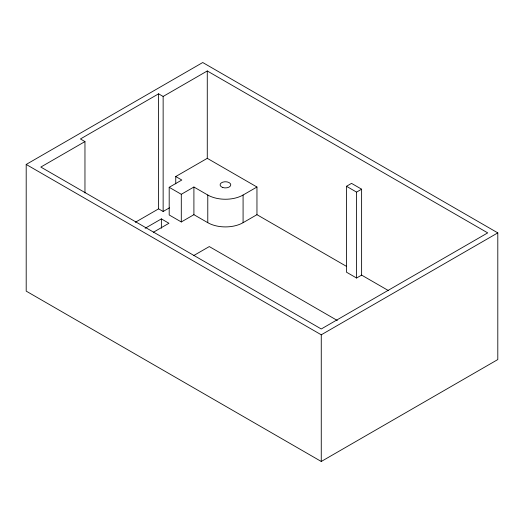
<?xml version="1.0" encoding="UTF-8"?>
<svg xmlns="http://www.w3.org/2000/svg" width="524" height="524" viewBox="0 0 524 524"><rect width="100%" height="100%" fill="white"/><g stroke="black" fill="none" stroke-linecap="round" stroke-linejoin="round"><path stroke-width="0.79" d="M26.2 164.444L202.736 62.526L497.8 232.879L497.8 359.556L321.264 461.474L26.2 291.121L26.2 164.444L321.264 334.803L497.8 232.879M84.96 141.585L40.826 167.064L321.264 328.974L487.713 232.879L207.275 70.969L163.141 96.449L158.602 93.829L80.421 138.965L84.96 141.585L84.96 192.983M175.75 183.852L175.75 176.529L207.275 158.333L256.957 187.016L256.957 214.683L346.587 266.428M256.957 214.683L243.084 222.687A24.969 14.417 0 0 1 207.779 222.687L193.906 214.683L181.297 221.96L169.193 214.971L169.193 187.304L181.802 180.027L175.75 176.529M169.193 187.304L181.297 194.293L193.906 187.016L207.779 195.026A24.969 14.417 0 0 0 243.084 195.026L256.957 187.016M135.356 222.274L158.602 208.853L163.141 211.48L169.448 207.838M145.135 228.281L161.372 218.901L168.944 223.27L153.408 232.237M193.756 255.535L209.292 246.568L337.305 320.472M361.619 275.107L356.575 278.015L346.482 272.192L346.482 186.289L351.525 183.374L361.619 189.197L361.619 275.107L388.435 290.591M346.482 186.289L356.575 192.112L361.619 189.197M356.575 192.112L356.575 278.015M321.264 334.803L321.264 461.474M243.084 195.026L243.084 222.687M207.779 195.026L207.779 222.687M207.275 70.969L207.275 158.333M193.906 187.016L193.906 214.683M181.297 194.293L181.297 221.96M163.141 96.449L163.141 211.48M161.372 218.901L161.372 228.222M158.602 93.829L158.602 208.853M222.759 187.507A5.351 3.092 0 0 0 230.783 184.834A5.351 3.092 0 0 0 222.759 182.156A5.351 3.092 0 0 0 222.759 187.507"/></g></svg>
